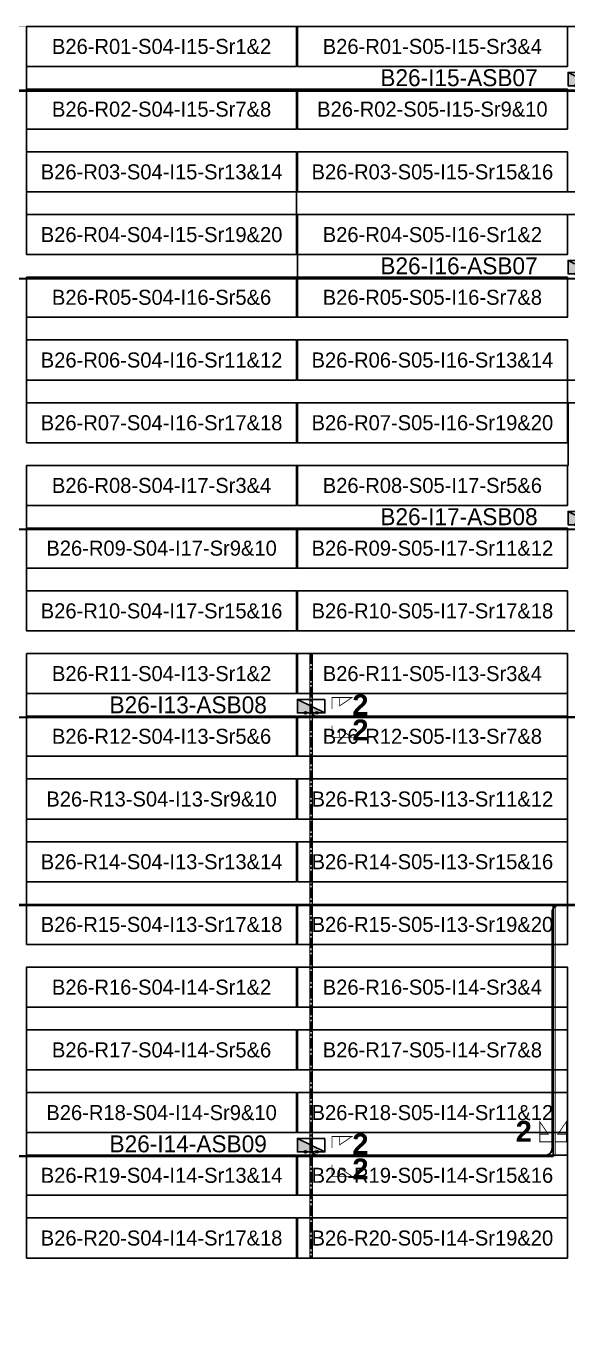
# Model space of a CAD drawing. Header units: metres. Extents: x 529325 to 529713, y 2673799 to 2674119.
# Drawn here: x 529421.9 to 529486.7, y 2673962.5 to 2674119.1 of the extents above; entities that cross this region are included whole.
import ezdxf
from ezdxf.enums import TextEntityAlignment as Align

# ---------------------------------------------------------------- set-up
doc = ezdxf.new("R2010")
doc.units = ezdxf.units.M
doc.linetypes.add('CENTER', pattern=[2, 1.25, -0.25, 0.25, -0.25])
doc.layers.add('Boundary-12.5 MW Block', color=6, linetype='Continuous', lineweight=9)
doc.layers.add('PILE', color=1, linetype='Continuous', lineweight=15)
for name, color, linetype in [('DC Trench BL-26', 40, 'Continuous'), ('E-Inverter Grouping', 2, 'Continuous'), ('Inverter Block-26', 7, 'Continuous'), ('LT Cable(AG) INV to LT Panel BL-26', 2, 'Continuous'), ('Messenger Wire-Block-26 (Master Path)', 30, 'Continuous'), ('Messenger Wire-Block-26 (MW Path)', 191, 'Continuous'), ('MMS Table Block-26', 8, 'Continuous'), ('Plan Line - DC BL-26', 40, 'Continuous'), ('Section Marking BL-26', 2, 'Continuous')]:
    doc.layers.add(name, color=color, linetype=linetype)
doc.styles.add('BoldTextStyle', font='arialbd.ttf')
doc.styles.get("Standard").update_dxf_attribs({"font": 'Adani Regular.ttf'})

# ---------------------------------------------------------------- blocks, each defined once
blk = doc.blocks.new('MMS Table (32.292 x 4.788)')
at = {"color": 0}
blk.add_lwpolyline([(0, -0.002), (0, 4.786), (32.292, 4.786), (32.292, -0.002)], close=True, dxfattribs=at)
at = {"color": 7}
blk.add_attdef('ID1', text='', height=1.8, dxfattribs=at).set_placement((16.146, 2.392), align=Align.MIDDLE_CENTER)
blk = doc.blocks.new('Inverter Block')
h = blk.add_hatch(color=0)
h.dxf.hatch_style = 1
h.paths.add_polyline_path([(-1.46, 2.27), (-1.46, 0.85), (1.46, 0.85)])
at = {"color": 0}
blk.add_lwpolyline([(1.46, 2.27), (-1.46, 2.27), (-1.46, 0.85), (1.46, 0.85)], close=True, dxfattribs=at)
blk.add_lwpolyline([(-1.46, 2.27), (1.46, 0.85)], dxfattribs=at)
at = {"layer": 'PILE'}
for centre in [(-0.61, 0.85), (0.61, 0.85)]:
    blk.add_circle(centre, 0.156, dxfattribs=at)
at = {"color": 7}
blk.add_attdef('ID', (-1.46, 3.01), '', height=1.8, dxfattribs=at)

msp = doc.modelspace()

# ---------------------------------------------------------------- linework, layer by layer
at = {"layer": 'Boundary-12.5 MW Block', "const_width": 0.05}
msp.add_lwpolyline([(529324.8, 2674119.08), (529713.4, 2674119.08), (529713.4, 2673799.29), (529324.8, 2673799.29)], close=True, dxfattribs=at)
at = {"layer": 'DC Trench BL-26', "color": 40, "const_width": 0.15}
msp.add_lwpolyline([(529456.15, 2674044.08), (529455.85, 2674044.08), (529455.85, 2673971.79), (529456.15, 2673971.79)], close=True, dxfattribs=at)
at = {"layer": 'E-Inverter Grouping', "color": 3}
for points in [[(529519.05, 2674119.08), (529519.05, 2674099.29), (529454.26, 2674099.29), (529454.26, 2674091.79), (529421.97, 2674091.79), (529421.97, 2674119.08)], [(529519.05, 2674096.58), (529519.05, 2674076.79), (529486.66, 2674076.79), (529486.66, 2674069.29), (529421.97, 2674069.29), (529421.97, 2674089.08), (529454.36, 2674089.08), (529454.36, 2674096.58)], [(529519.05, 2674046.79), (529421.97, 2674046.79), (529421.97, 2674066.58), (529486.76, 2674066.58), (529486.76, 2674074.08), (529519.05, 2674074.08)], [(529486.66, 2674009.29), (529421.97, 2674009.29), (529421.97, 2674044.08), (529486.66, 2674044.08)], [(529486.66, 2673971.79), (529421.97, 2673971.79), (529421.97, 2674006.58), (529486.66, 2674006.58)]]:
    msp.add_lwpolyline(points, close=True, dxfattribs=at)
at = {"layer": 'LT Cable(AG) INV to LT Panel BL-26'}
for points in [[(529513.95, 2673994.06), (529509.68, 2673994.06, -0.150134), (529509.18, 2673994.22), (529507.51, 2673995.35, 0.150134), (529507, 2673995.5), (529500.79, 2673995.5, -0.414214), (529499.89, 2673996.4), (529499.89, 2674008.29, -0.025222), (529499.89, 2674008.38), (529499.94, 2674008.88, 0.025222), (529499.95, 2674008.97), (529499.95, 2674110.42, 0.414214), (529499.05, 2674111.32), (529392.12, 2674111.32, -0.414214), (529391.22, 2674112.22), (529391.22, 2674112.69)], [(529513.95, 2673994.11), (529509.68, 2673994.11, -0.150134), (529509.18, 2673994.27), (529507.51, 2673995.4, 0.150134), (529507, 2673995.55), (529500.84, 2673995.55, -0.414214), (529499.94, 2673996.45), (529499.94, 2674008.29, -0.025222), (529499.94, 2674008.38), (529499.99, 2674008.88, 0.025222), (529500, 2674008.97), (529500, 2674087.97, 0.414214), (529499.1, 2674088.87), (529392.12, 2674088.87, -0.414214), (529391.22, 2674089.77), (529391.22, 2674090.19)], [(529511.8, 2673994.16), (529509.68, 2673994.16, -0.150134), (529509.18, 2673994.32), (529507.51, 2673995.45, 0.150134), (529507, 2673995.6), (529500.89, 2673995.6, -0.414214), (529499.99, 2673996.5), (529499.99, 2674008.28, -0.025222), (529499.99, 2674008.37), (529500.04, 2674008.88, 0.025222), (529500.05, 2674008.97), (529500.05, 2674058.02, 0.414214), (529499.15, 2674058.92), (529392.12, 2674058.92, -0.414214), (529391.22, 2674059.82), (529391.22, 2674060.19)], [(529511.8, 2673994.21), (529509.68, 2673994.21, -0.150134), (529509.18, 2673994.37), (529507.51, 2673995.5, 0.150134), (529507, 2673995.65), (529500.94, 2673995.65, -0.414214), (529500.04, 2673996.55), (529500.04, 2674008.28, -0.025222), (529500.04, 2674008.37), (529500.09, 2674008.87, 0.025222), (529500.1, 2674008.96), (529500.1, 2674035.57, 0.414214), (529499.2, 2674036.47), (529392.12, 2674036.47, -0.414214), (529391.22, 2674037.37), (529391.22, 2674037.69)], [(529511.8, 2673994.24), (529509.68, 2673994.24, -0.150134), (529509.18, 2673994.39), (529507.51, 2673995.52, 0.150134), (529507, 2673995.68), (529500.96, 2673995.68, -0.414214), (529500.06, 2673996.58), (529500.06, 2674008.28, -0.025222), (529500.07, 2674008.37), (529500.12, 2674008.87, 0.025222), (529500.12, 2674008.96), (529500.12, 2674035.6, 0.414214), (529499.22, 2674036.5), (529456.9, 2674036.5, -0.414214), (529456, 2674037.4), (529456, 2674037.69)], [(529509.8, 2673994.31), (529509.68, 2673994.31, -0.150134), (529509.18, 2673994.47), (529507.51, 2673995.6, 0.150134), (529507, 2673995.75), (529501.04, 2673995.75, -0.414214), (529500.14, 2673996.65), (529500.14, 2674008.28, -0.025222), (529500.14, 2674008.37), (529500.19, 2674008.87, 0.025222), (529500.2, 2674008.96), (529500.2, 2674013.17, 0.414214), (529499.3, 2674014.07), (529392.12, 2674014.07, -0.414214), (529391.22, 2674014.97), (529391.22, 2674015.19)], [(529509.8, 2673994.26), (529509.68, 2673994.26, -0.150134), (529509.18, 2673994.42), (529507.51, 2673995.55, 0.150134), (529507, 2673995.7), (529500.99, 2673995.7, -0.414214), (529500.09, 2673996.6), (529500.09, 2674008.28, -0.025222), (529500.09, 2674008.37), (529500.14, 2674008.87, 0.025222), (529500.15, 2674008.96), (529500.15, 2674013.12, 0.414214), (529499.25, 2674014.02), (529485.76, 2674014.02, 0.414214), (529484.86, 2674013.12), (529484.86, 2673984.92, -0.414214), (529483.96, 2673984.02), (529392.12, 2673984.02, -0.414214), (529391.22, 2673984.92), (529391.22, 2673985.19)], [(529509.8, 2673994.29), (529509.68, 2673994.29, -0.150134), (529509.18, 2673994.44), (529507.51, 2673995.57, 0.150134), (529507, 2673995.73), (529501.01, 2673995.73, -0.414214), (529500.11, 2673996.63), (529500.11, 2674008.28, -0.025222), (529500.12, 2674008.37), (529500.17, 2674008.87, 0.025222), (529500.17, 2674008.96), (529500.17, 2674013.15, 0.414214), (529499.27, 2674014.05), (529485.73, 2674014.05, 0.414214), (529484.83, 2674013.15), (529484.83, 2673984.95, -0.414214), (529483.93, 2673984.05), (529456.9, 2673984.05, -0.414214), (529456, 2673984.95), (529456, 2673985.19)]]:
    msp.add_lwpolyline(points, format="xyb", dxfattribs=at)
at = {"layer": 'Messenger Wire-Block-26 (Master Path)'}
for points in [[(529389.58, 2674111.44), (529500.06, 2674111.44)], [(529389.58, 2674088.94), (529500.06, 2674088.94)], [(529389.58, 2674058.94), (529500.06, 2674058.94)], [(529389.58, 2674036.44), (529500.06, 2674036.44)], [(529389.58, 2674013.94), (529500.06, 2674013.94)], [(529484.94, 2673983.94), (529484.94, 2674013.94)], [(529389.58, 2673983.94), (529484.94, 2673983.94)]]:
    msp.add_lwpolyline(points, dxfattribs=at)
at = {"layer": 'Messenger Wire-Block-26 (MW Path)', "const_width": 0.1}
for points in [[(529389.58, 2674111.44), (529500.06, 2674111.44)], [(529389.58, 2674088.94), (529500.06, 2674088.94)], [(529389.58, 2674058.94), (529500.06, 2674058.94)], [(529389.58, 2674036.44), (529500.06, 2674036.44)], [(529389.58, 2674013.94), (529500.06, 2674013.94)], [(529485.19, 2673983.94), (529485.19, 2674013.94)], [(529389.58, 2673983.94), (529484.94, 2673983.94)]]:
    msp.add_lwpolyline(points, dxfattribs=at)
at = {"layer": 'Plan Line - DC BL-26', "color": 6, "linetype": 'CENTER'}
msp.add_lwpolyline([(529456, 2674044.08), (529456, 2673971.79)], dxfattribs=at)
at = {"layer": 'Section Marking BL-26', "color": 94, "lineweight": 35, "true_color": 0x00a500, "const_width": 0.1}
for points in [[(529458.5, 2674037.44), (529458.5, 2674038.83), (529460.9, 2674038.83), (529459.42, 2674037.82), (529459.42, 2674038.83)], [(529458.5, 2674035.44), (529458.5, 2674034.05), (529460.9, 2674034.05), (529459.42, 2674035.06), (529459.42, 2674034.05)], [(529484.74, 2673985.69), (529483.35, 2673985.69), (529483.35, 2673988.09), (529484.36, 2673986.61), (529483.35, 2673986.61)], [(529485.14, 2673985.69), (529486.53, 2673985.69), (529486.53, 2673988.09), (529485.52, 2673986.61), (529486.53, 2673986.61)], [(529458.5, 2673984.94), (529458.5, 2673986.33), (529460.9, 2673986.33), (529459.42, 2673985.32), (529459.42, 2673986.33)], [(529458.5, 2673982.94), (529458.5, 2673981.55), (529460.9, 2673981.55), (529459.42, 2673982.56), (529459.42, 2673981.55)]]:
    msp.add_lwpolyline(points, dxfattribs=at)

# ---------------------------------------------------------------- block references
at = {"layer": 'Inverter Block-26'}
ref = msp.add_blockref('Inverter Block', (529488.39, 2674111.03), dxfattribs=dict(at, xscale=1.124999999976148, yscale=1.124999999976148, zscale=1.124999999976148))
ref.add_attrib('ID', 'B26-I15-ASB07', (529464.28, 2674111.93), dxfattribs={"layer": '0', "color": 7, "height": 2.025})
ref = msp.add_blockref('Inverter Block', (529488.39, 2674088.53), dxfattribs=dict(at, xscale=1.124999999976148, yscale=1.124999999976148, zscale=1.124999999976148))
ref.add_attrib('ID', 'B26-I16-ASB07', (529464.28, 2674089.43), dxfattribs={"layer": '0', "color": 7, "height": 2.025})
ref = msp.add_blockref('Inverter Block', (529488.39, 2674058.53), dxfattribs=dict(at, xscale=1.124999999976148, yscale=1.124999999976148, zscale=1.124999999976148))
ref.add_attrib('ID', 'B26-I17-ASB08', (529464.28, 2674059.43), dxfattribs={"layer": '0', "color": 7, "height": 2.025})
ref = msp.add_blockref('Inverter Block', (529456, 2674036.03), dxfattribs=dict(at, xscale=1.124999999976148, yscale=1.124999999976148, zscale=1.124999999976148))
ref.add_attrib('ID', 'B26-I13-ASB08', (529431.89, 2674036.93), dxfattribs={"layer": '0', "color": 7, "height": 2.025})
ref = msp.add_blockref('Inverter Block', (529456, 2673983.53), dxfattribs=dict(at, xscale=1.124999999976148, yscale=1.124999999976148, zscale=1.124999999976148))
ref.add_attrib('ID', 'B26-I14-ASB09', (529431.89, 2673984.43), dxfattribs={"layer": '0', "color": 7, "height": 2.025})
at = {"layer": 'MMS Table Block-26'}
for p, values in [((529421.97, 2674114.29), {'ID1': 'B26-R01-S04-I15-Sr1&2'}), ((529454.36, 2674114.29), {'ID1': 'B26-R01-S05-I15-Sr3&4'}), ((529421.97, 2674106.79), {'ID1': 'B26-R02-S04-I15-Sr7&8'}), ((529454.36, 2674106.79), {'ID1': 'B26-R02-S05-I15-Sr9&10'}), ((529421.97, 2674099.29), {'ID1': 'B26-R03-S04-I15-Sr13&14'}), ((529454.36, 2674099.29), {'ID1': 'B26-R03-S05-I15-Sr15&16'}), ((529421.97, 2674091.79), {'ID1': 'B26-R04-S04-I15-Sr19&20'}), ((529454.36, 2674091.79), {'ID1': 'B26-R04-S05-I16-Sr1&2'}), ((529421.97, 2674084.29), {'ID1': 'B26-R05-S04-I16-Sr5&6'}), ((529454.36, 2674084.29), {'ID1': 'B26-R05-S05-I16-Sr7&8'}), ((529421.97, 2674076.79), {'ID1': 'B26-R06-S04-I16-Sr11&12'}), ((529454.36, 2674076.79), {'ID1': 'B26-R06-S05-I16-Sr13&14'}), ((529421.97, 2674069.29), {'ID1': 'B26-R07-S04-I16-Sr17&18'}), ((529454.36, 2674069.29), {'ID1': 'B26-R07-S05-I16-Sr19&20'}), ((529421.97, 2674061.79), {'ID1': 'B26-R08-S04-I17-Sr3&4'}), ((529454.36, 2674061.79), {'ID1': 'B26-R08-S05-I17-Sr5&6'}), ((529421.97, 2674054.29), {'ID1': 'B26-R09-S04-I17-Sr9&10'}), ((529454.36, 2674054.29), {'ID1': 'B26-R09-S05-I17-Sr11&12'}), ((529421.97, 2674046.79), {'ID1': 'B26-R10-S04-I17-Sr15&16'}), ((529454.36, 2674046.79), {'ID1': 'B26-R10-S05-I17-Sr17&18'}), ((529421.97, 2674039.29), {'ID1': 'B26-R11-S04-I13-Sr1&2'}), ((529454.36, 2674039.29), {'ID1': 'B26-R11-S05-I13-Sr3&4'}), ((529421.97, 2674031.79), {'ID1': 'B26-R12-S04-I13-Sr5&6'}), ((529454.36, 2674031.79), {'ID1': 'B26-R12-S05-I13-Sr7&8'}), ((529421.97, 2674024.29), {'ID1': 'B26-R13-S04-I13-Sr9&10'}), ((529454.36, 2674024.29), {'ID1': 'B26-R13-S05-I13-Sr11&12'}), ((529421.97, 2674016.79), {'ID1': 'B26-R14-S04-I13-Sr13&14'}), ((529454.36, 2674016.79), {'ID1': 'B26-R14-S05-I13-Sr15&16'}), ((529421.97, 2674009.29), {'ID1': 'B26-R15-S04-I13-Sr17&18'}), ((529454.36, 2674009.29), {'ID1': 'B26-R15-S05-I13-Sr19&20'}), ((529421.97, 2674001.79), {'ID1': 'B26-R16-S04-I14-Sr1&2'}), ((529454.36, 2674001.79), {'ID1': 'B26-R16-S05-I14-Sr3&4'}), ((529421.97, 2673994.29), {'ID1': 'B26-R17-S04-I14-Sr5&6'}), ((529454.36, 2673994.29), {'ID1': 'B26-R17-S05-I14-Sr7&8'}), ((529421.97, 2673986.79), {'ID1': 'B26-R18-S04-I14-Sr9&10'}), ((529454.36, 2673986.79), {'ID1': 'B26-R18-S05-I14-Sr11&12'}), ((529421.97, 2673979.29), {'ID1': 'B26-R19-S04-I14-Sr13&14'}), ((529454.36, 2673979.29), {'ID1': 'B26-R19-S05-I14-Sr15&16'}), ((529421.97, 2673971.79), {'ID1': 'B26-R20-S04-I14-Sr17&18'}), ((529454.36, 2673971.79), {'ID1': 'B26-R20-S05-I14-Sr19&20'})]:
    msp.add_blockref('MMS Table (32.292 x 4.788)', p, dxfattribs=at).add_auto_attribs(values)

# ---------------------------------------------------------------- texts
at = {"layer": 'Section Marking BL-26', "color": 94, "true_color": 0x00a500, "style": 'BoldTextStyle'}
for p in [(529461.9, 2674037.94), (529461.9, 2674034.94), (529481.44, 2673986.94), (529461.9, 2673985.44), (529461.9, 2673982.44)]:
    msp.add_text('2', height=2.5, dxfattribs=at).set_placement(p, align=Align.MIDDLE_CENTER)

doc.saveas('drawing.dxf')
